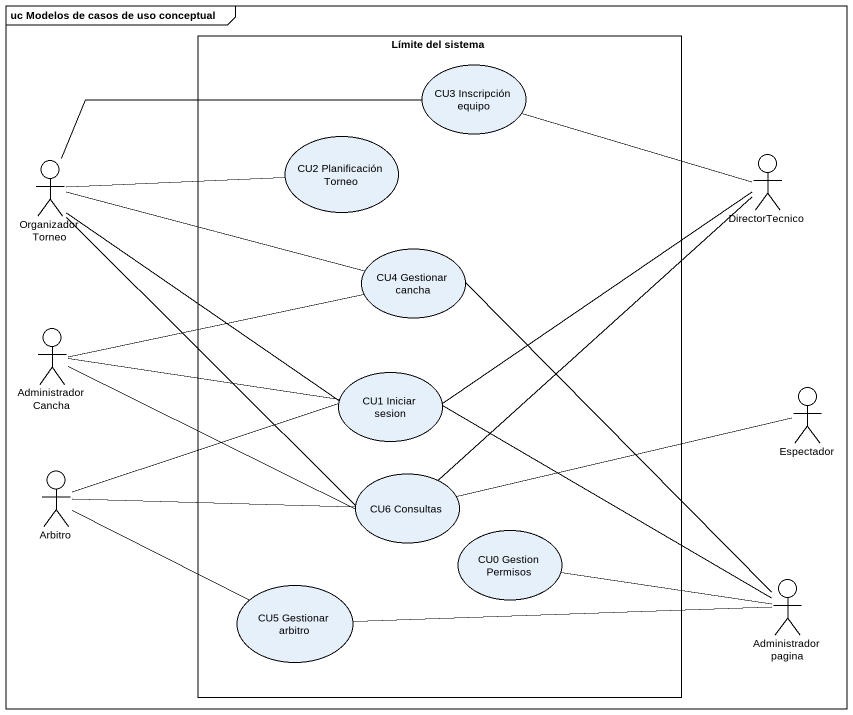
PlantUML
@startuml
mainframe uc Modelos de casos de uso conceptual
rectangle "Límite del sistema" as Límite_del_sistema {
  usecase "CU3 Inscripción equipo" as CU3_Inscripción_equipo
  usecase "CU2 Planificación Torneo" as CU2_Planificación_Torneo
  usecase "CU4 Gestionar cancha" as CU4_Gestionar_cancha
  usecase "CU1 Iniciar sesion" as CU1_Iniciar_sesion
  usecase "CU6 Consultas" as CU6_Consultas
  usecase "CU0 Gestion Permisos" as CU0_Gestion_Permisos
  usecase "CU5 Gestionar arbitro" as CU5_Gestionar_arbitro
}
actor OrganizadorTorneo
actor DirectorTecnico
actor AdministradorCancha
actor Espectador
actor Arbitro
actor "Administrador pagina" as Administrador_pagina
OrganizadorTorneo -right- CU3_Inscripción_equipo
OrganizadorTorneo -right- CU2_Planificación_Torneo
OrganizadorTorneo -right- CU4_Gestionar_cancha
OrganizadorTorneo -right- CU1_Iniciar_sesion
OrganizadorTorneo -- CU6_Consultas
DirectorTecnico -left- CU3_Inscripción_equipo
DirectorTecnico -left- CU1_Iniciar_sesion
DirectorTecnico -- CU6_Consultas
AdministradorCancha -right- CU4_Gestionar_cancha
AdministradorCancha -right- CU1_Iniciar_sesion
AdministradorCancha -right- CU6_Consultas
Espectador -left- CU6_Consultas
Arbitro -right- CU1_Iniciar_sesion
Arbitro -right- CU6_Consultas
Arbitro -right- CU5_Gestionar_arbitro
Administrador_pagina -up- CU4_Gestionar_cancha
Administrador_pagina -left- CU1_Iniciar_sesion
Administrador_pagina -left- CU0_Gestion_Permisos
Administrador_pagina -left- CU5_Gestionar_arbitro
@enduml
